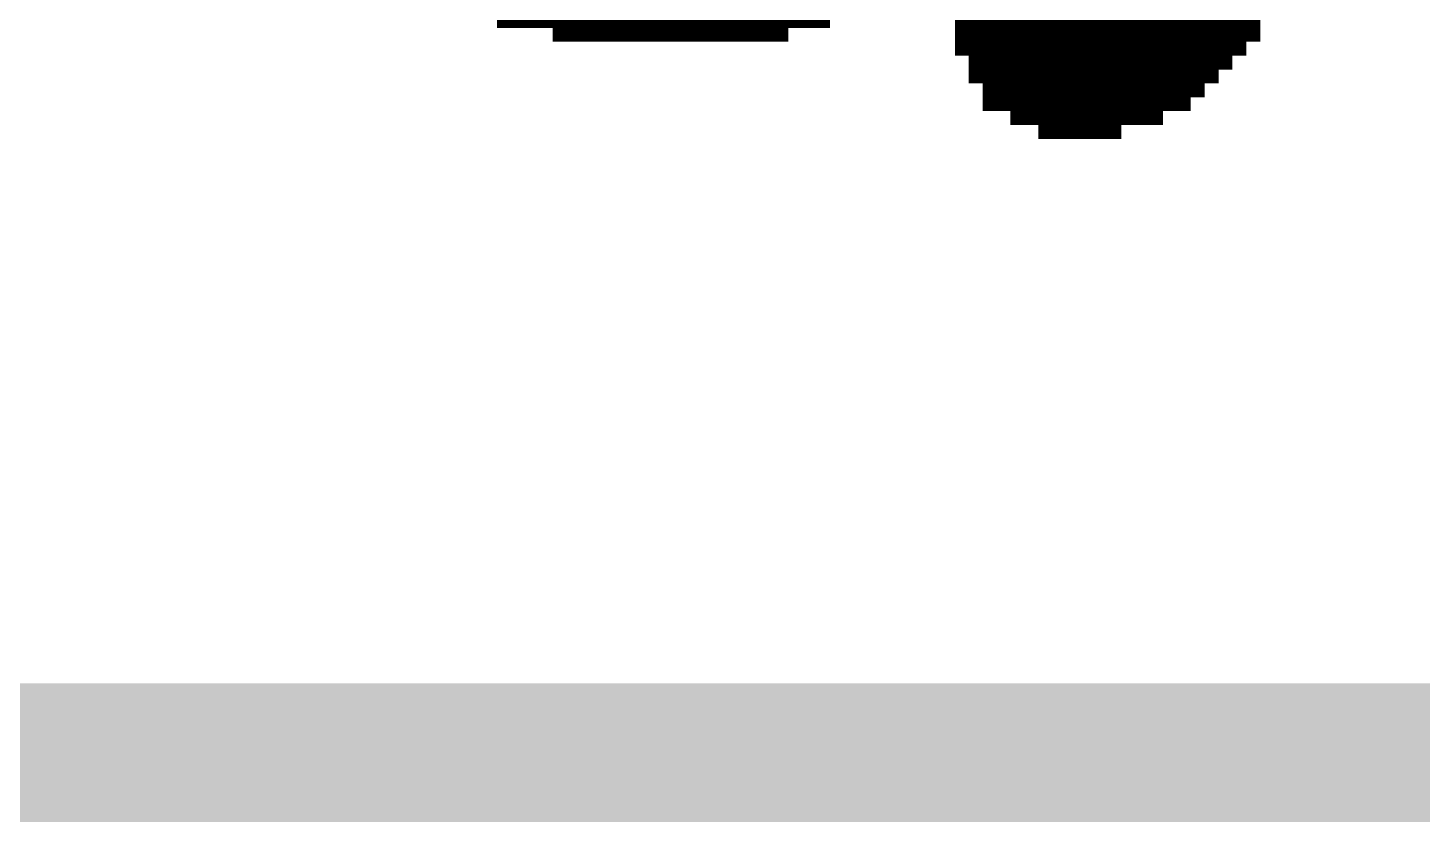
# Model space of a CAD drawing. Extents: x -33.1 to 40.1, y -20.3 to 20.1.
# Drawn here: x 34.648 to 37.2, y -20.127 to -18.673 of the extents above; entities that cross this region are included whole.
import ezdxf

# ---------------------------------------------------------------- set-up
doc = ezdxf.new("R2010")
doc.units = 0
doc.layers.add('20', color=53, linetype='CONTINUOUS')
doc.layers.add('21', color=253, linetype='CONTINUOUS')

# ---------------------------------------------------------------- blocks, each defined once
blk = doc.blocks.new('RECT')
blk.add_solid([(-0.5, -0.5), (0.5, -0.5), (-0.5, 0.5), (0.5, 0.5)])

msp = doc.modelspace()

# ---------------------------------------------------------------- linework, layer by layer
at = {"layer": '20', "const_width": 0.254}
msp.add_lwpolyline([(40, -20), (28, -20)], dxfattribs=at)

# ---------------------------------------------------------------- block references
at = {"layer": '21', "xscale": 0.0254, "yscale": 0.0254, "rotation": 90}
for p in [(35.5192, -18.6602), (35.5446, -18.6602), (35.57, -18.6602), (35.5954, -18.6602), (35.6208, -18.6602), (35.6462, -18.6602), (35.6716, -18.6602), (35.697, -18.6602), (35.7224, -18.6602), (35.7478, -18.6602), (35.7732, -18.6602), (35.7986, -18.6602), (35.824, -18.6602), (35.8494, -18.6602), (35.8748, -18.6602), (35.9002, -18.6602), (35.9256, -18.6602), (35.951, -18.6602), (35.9764, -18.6602), (36.0018, -18.6602), (36.0272, -18.6602), (36.0526, -18.6602), (36.078, -18.6602), (36.1034, -18.6602), (36.3574, -18.6602), (36.3828, -18.6602), (36.4082, -18.6602), (36.4336, -18.6602), (36.459, -18.6602), (36.4844, -18.6602), (36.5098, -18.6602), (36.5352, -18.6602), (36.5606, -18.6602), (36.586, -18.6602), (36.6114, -18.6602), (36.6368, -18.6602), (36.6622, -18.6602), (36.6876, -18.6602), (36.713, -18.6602), (36.7384, -18.6602), (36.7638, -18.6602), (36.7892, -18.6602), (36.8146, -18.6602), (36.84, -18.6602), (36.8654, -18.6602), (36.8908, -18.6602), (35.6208, -18.6856), (35.6462, -18.6856), (35.6716, -18.6856), (35.697, -18.6856), (35.7224, -18.6856), (35.7478, -18.6856), (35.7732, -18.6856), (35.7986, -18.6856), (35.824, -18.6856), (35.8494, -18.6856), (35.8748, -18.6856), (35.9002, -18.6856), (35.9256, -18.6856), (35.951, -18.6856), (35.9764, -18.6856), (36.0018, -18.6856), (36.0272, -18.6856), (36.3574, -18.6856), (36.3828, -18.6856), (36.4082, -18.6856), (36.4336, -18.6856), (36.459, -18.6856), (36.4844, -18.6856), (36.5098, -18.6856), (36.5352, -18.6856), (36.5606, -18.6856), (36.586, -18.6856), (36.6114, -18.6856), (36.6368, -18.6856), (36.6622, -18.6856), (36.6876, -18.6856), (36.713, -18.6856), (36.7384, -18.6856), (36.7638, -18.6856), (36.7892, -18.6856), (36.8146, -18.6856), (36.84, -18.6856), (36.8654, -18.6856), (36.8908, -18.6856), (36.3574, -18.711), (36.3828, -18.711), (36.4082, -18.711), (36.4336, -18.711), (36.459, -18.711), (36.4844, -18.711), (36.5098, -18.711), (36.5352, -18.711), (36.5606, -18.711), (36.586, -18.711), (36.6114, -18.711), (36.6368, -18.711), (36.6622, -18.711), (36.6876, -18.711), (36.713, -18.711), (36.7384, -18.711), (36.7638, -18.711), (36.7892, -18.711), (36.8146, -18.711), (36.84, -18.711), (36.8654, -18.711), (36.3828, -18.7364), (36.4082, -18.7364), (36.4336, -18.7364), (36.459, -18.7364), (36.4844, -18.7364), (36.5098, -18.7364), (36.5352, -18.7364), (36.5606, -18.7364), (36.586, -18.7364), (36.6114, -18.7364), (36.6368, -18.7364), (36.6622, -18.7364), (36.6876, -18.7364), (36.713, -18.7364), (36.7384, -18.7364), (36.7638, -18.7364), (36.7892, -18.7364), (36.8146, -18.7364), (36.84, -18.7364), (36.3828, -18.7618), (36.4082, -18.7618), (36.4336, -18.7618), (36.459, -18.7618), (36.4844, -18.7618), (36.5098, -18.7618), (36.5352, -18.7618), (36.5606, -18.7618), (36.586, -18.7618), (36.6114, -18.7618), (36.6368, -18.7618), (36.6622, -18.7618), (36.6876, -18.7618), (36.713, -18.7618), (36.7384, -18.7618), (36.7638, -18.7618), (36.7892, -18.7618), (36.8146, -18.7618), (36.4082, -18.7872), (36.4336, -18.7872), (36.459, -18.7872), (36.4844, -18.7872), (36.5098, -18.7872), (36.5352, -18.7872), (36.5606, -18.7872), (36.586, -18.7872), (36.6114, -18.7872), (36.6368, -18.7872), (36.6622, -18.7872), (36.6876, -18.7872), (36.713, -18.7872), (36.7384, -18.7872), (36.7638, -18.7872), (36.7892, -18.7872), (36.4082, -18.8126), (36.4336, -18.8126), (36.459, -18.8126), (36.4844, -18.8126), (36.5098, -18.8126), (36.5352, -18.8126), (36.5606, -18.8126), (36.586, -18.8126), (36.6114, -18.8126), (36.6368, -18.8126), (36.6622, -18.8126), (36.6876, -18.8126), (36.713, -18.8126), (36.7384, -18.8126), (36.7638, -18.8126), (36.459, -18.838), (36.4844, -18.838), (36.5098, -18.838), (36.5352, -18.838), (36.5606, -18.838), (36.586, -18.838), (36.6114, -18.838), (36.6368, -18.838), (36.6622, -18.838), (36.6876, -18.838), (36.713, -18.838), (36.5098, -18.8634), (36.5352, -18.8634), (36.5606, -18.8634), (36.586, -18.8634), (36.6114, -18.8634), (36.6368, -18.8634)]:
    msp.add_blockref('RECT', p, dxfattribs=at)

doc.saveas('drawing.dxf')
